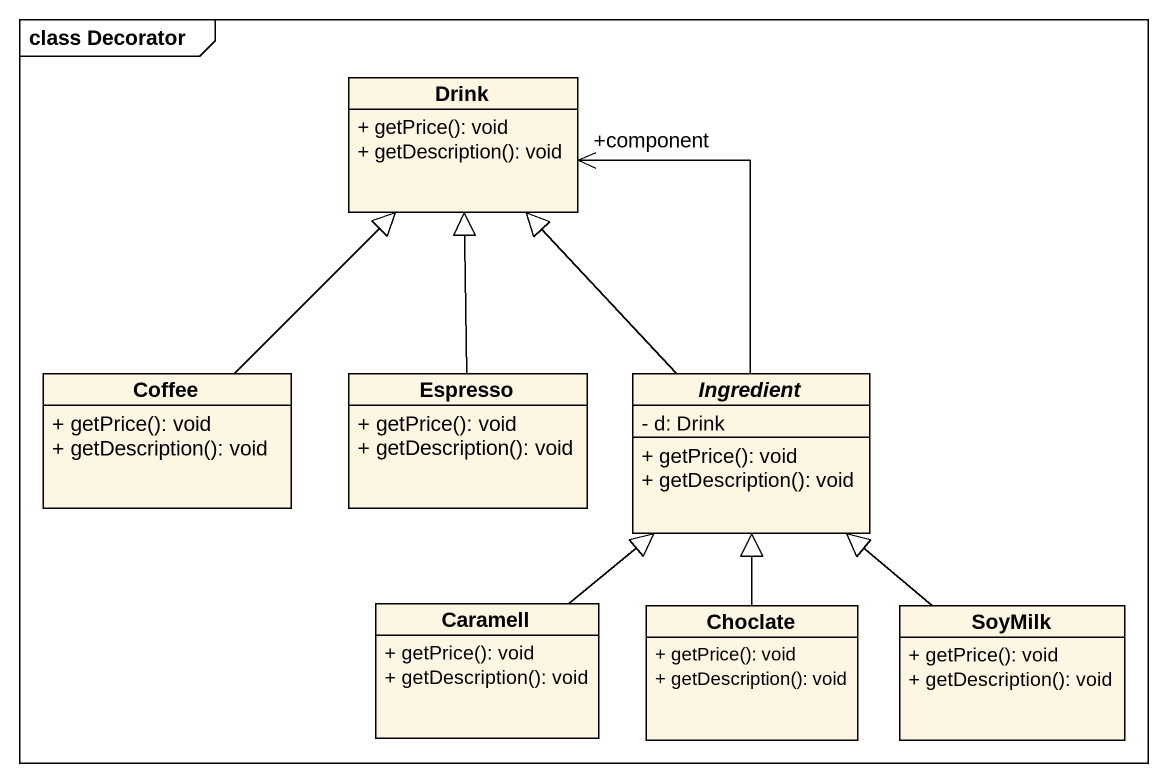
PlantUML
@startuml
mainframe class Decorator
hide circle
hide empty members
skinparam classAttributeIconSize 0
class Drink {
  + getPrice(): void
  + getDescription(): void
}
class Coffee {
  + getPrice(): void
  + getDescription(): void
}
class Espresso {
  + getPrice(): void
  + getDescription(): void
}
abstract class Ingredient {
  - d: Drink
  + getPrice(): void
  + getDescription(): void
}
class Caramell {
  + getPrice(): void
  + getDescription(): void
}
class Choclate {
  + getPrice(): void
  + getDescription(): void
}
class SoyMilk {
  + getPrice(): void
  + getDescription(): void
}
Coffee -up-|> Drink
Espresso -up-|> Drink
Ingredient -up-> "+component" Drink
Ingredient -up-|> Drink
Caramell -up-|> Ingredient
Choclate -up-|> Ingredient
SoyMilk -up-|> Ingredient
@enduml
